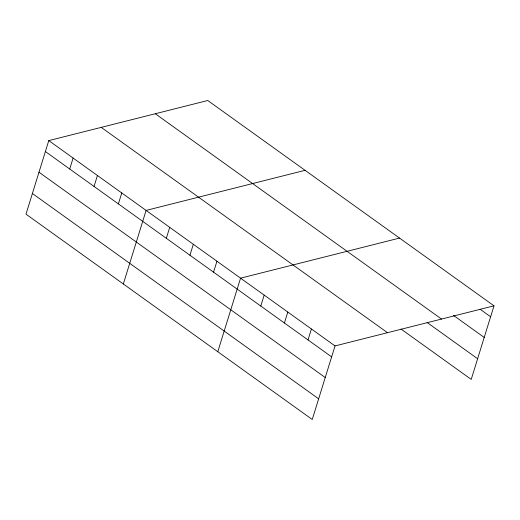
<?xml version="1.0" encoding="UTF-8"?>
<svg xmlns="http://www.w3.org/2000/svg" width="520" height="520" viewBox="0 0 520 520"><rect width="100%" height="100%" fill="white"/><g stroke="black" fill="none" stroke-linecap="round" stroke-linejoin="round"><path stroke-width="0.78" d="M494 305.832L207.747 100.51L48.776 140.602L26 214.169L312.253 419.49L335.029 345.924L494 305.832L471.224 379.399L401.037 329.05M69.719 169L73.106 158.054M94.049 186.453L97.435 175.506M118.378 203.905L121.771 192.959M123.325 283.978L146.101 210.411L305.071 170.319M166.328 238.297L169.715 227.35M189.943 255.236L193.33 244.29M213.558 272.175L216.951 261.228M217.789 351.735L240.565 278.168L399.536 238.076M260.793 306.053L264.18 295.106M284.408 322.992L287.794 312.046M308.022 339.931L311.415 328.985M480.116 309.25L490.613 316.778M453.382 315.328L484.218 337.441M155.285 113.744L441.538 319.059M427.115 322.504L477.626 358.735M101.231 127.374L387.491 332.69M48.776 140.602L335.029 345.924M45.383 151.548L331.637 356.87M38.987 172.218L325.24 377.533M32.396 193.505L318.65 398.827"/></g></svg>
